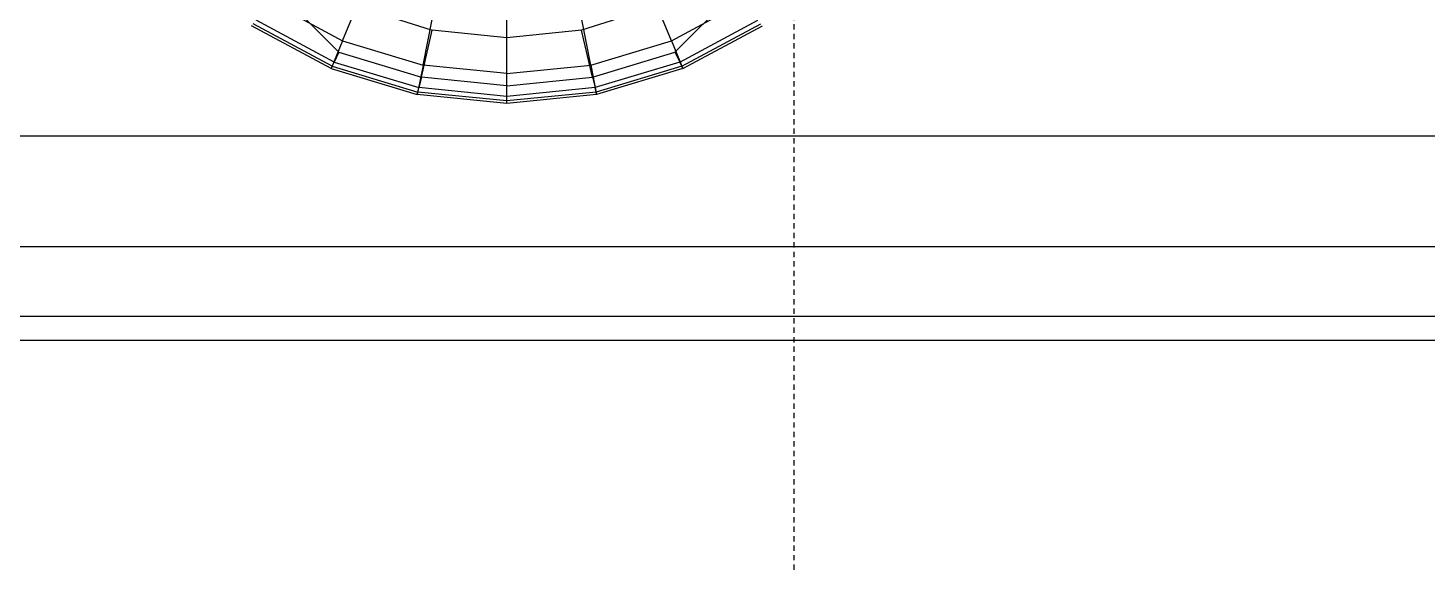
# Model space of a CAD drawing. Extents: x 11992 to 29481, y -6727 to 6811.
# Drawn here: x 17331.25 to 17364.78, y 2177.35 to 2190.14 of the extents above; entities that cross this region are included whole.
import ezdxf

# ---------------------------------------------------------------- set-up
doc = ezdxf.new("R2010")
doc.units = 0
doc.header["$MEASUREMENT"] = 0
doc.linetypes.add('DASHED', pattern=[19.05, 12.7, -6.35])
doc.layers.get('0').update_dxf_attribs({"color": 8, "linetype": 'CONTINUOUS'})
doc.layers.add('DQ-BEAM-DASH', color=8, linetype='DASHED')

# ---------------------------------------------------------------- blocks, each defined once
blk = doc.blocks.new('MB-B')
at = {"layer": 'DQ-BEAM-DASH', "ltscale": 0.01}
blk.add_line((-12750, 8000), (-12750, 5000), dxfattribs=at)

msp = doc.modelspace()

# ---------------------------------------------------------------- linework, layer by layer
for p, q in [((17332.983, 2195.293, -1256.402), (17338.705, 2189.564, -1253.555)), ((17346.76, 2189.564, -1253.555), (17352.482, 2195.293, -1256.402)), ((17338.789, 2189.839, -1259.644), (17339.462, 2191.464, -1265.382)), ((17346.676, 2189.839, -1259.644), (17346.003, 2191.464, -1265.382)), ((17340.723, 2189.254, -1259.58), (17341.066, 2190.979, -1265.382)), ((17342.733, 2188.334, -1253.007), (17342.733, 2191.037, -1290.313)), ((17344.743, 2189.254, -1259.58), (17344.4, 2190.979, -1265.382)), ((17337.009, 2190.793, -1259.739), (17338.789, 2189.839, -1259.644)), ((17339.224, 2190.631, -1253.699), (17340.944, 2190.095, -1253.261)), ((17346.242, 2190.631, -1253.699), (17344.521, 2190.095, -1253.261)), ((17346.676, 2189.839, -1259.644), (17348.457, 2190.793, -1259.739)), ((17338.591, 2189.329, -1253.555), (17336.718, 2190.33, -1254.3)), ((17346.875, 2189.329, -1253.555), (17348.747, 2190.33, -1254.3)), ((17338.516, 2189.172, -1253.711), (17336.611, 2190.193, -1254.468)), ((17338.544, 2189.231, -1253.607), (17336.651, 2190.244, -1254.36)), ((17340.681, 2188.966, -1253.065), (17340.944, 2190.095, -1253.261)), ((17342.733, 2189.912, -1253.095), (17340.944, 2190.095, -1253.261)), ((17344.521, 2190.095, -1253.261), (17342.733, 2189.912, -1253.095)), ((17344.785, 2188.966, -1253.065), (17344.521, 2190.095, -1253.261)), ((17346.921, 2189.231, -1253.607), (17348.814, 2190.244, -1254.36)), ((17346.95, 2189.172, -1253.711), (17348.854, 2190.193, -1254.468)), ((17338.789, 2189.839, -1259.644), (17338.516, 2189.172, -1253.711)), ((17338.789, 2189.839, -1259.644), (17340.723, 2189.254, -1259.58)), ((17342.733, 2188.334, -1253.007), (17342.733, 2189.912, -1253.095)), ((17344.743, 2189.254, -1259.58), (17346.676, 2189.839, -1259.644)), ((17346.676, 2189.839, -1259.644), (17346.95, 2189.172, -1253.711)), ((17338.544, 2189.231, -1253.607), (17338.591, 2189.329, -1253.555)), ((17338.705, 2189.564, -1253.555), (17338.591, 2189.329, -1253.555)), ((17338.591, 2189.329, -1253.555), (17340.622, 2188.715, -1253.052)), ((17338.705, 2189.564, -1253.555), (17340.681, 2188.966, -1253.065)), ((17344.785, 2188.966, -1253.065), (17346.76, 2189.564, -1253.555)), ((17346.875, 2189.329, -1253.555), (17344.843, 2188.715, -1253.052)), ((17346.76, 2189.564, -1253.555), (17346.875, 2189.329, -1253.555)), ((17346.921, 2189.231, -1253.607), (17346.875, 2189.329, -1253.555)), ((17338.516, 2189.172, -1253.711), (17338.544, 2189.231, -1253.607)), ((17338.516, 2189.172, -1253.711), (17340.583, 2188.548, -1253.2)), ((17338.544, 2189.231, -1253.607), (17340.598, 2188.61, -1253.1)), ((17340.723, 2189.254, -1259.58), (17340.583, 2188.548, -1253.2)), ((17340.681, 2188.966, -1253.065), (17340.622, 2188.715, -1253.052)), ((17342.733, 2188.761, -1252.879), (17340.681, 2188.966, -1253.065)), ((17342.733, 2189.054, -1259.556), (17340.723, 2189.254, -1259.58)), ((17342.733, 2189.054, -1259.556), (17344.743, 2189.254, -1259.58)), ((17342.733, 2188.761, -1252.879), (17344.785, 2188.966, -1253.065)), ((17344.743, 2189.254, -1259.58), (17344.882, 2188.548, -1253.2)), ((17344.785, 2188.966, -1253.065), (17344.843, 2188.715, -1253.052)), ((17346.921, 2189.231, -1253.607), (17344.867, 2188.61, -1253.1)), ((17346.95, 2189.172, -1253.711), (17344.882, 2188.548, -1253.2)), ((17346.95, 2189.172, -1253.711), (17346.921, 2189.231, -1253.607)), ((17340.583, 2188.548, -1253.2), (17340.598, 2188.61, -1253.1)), ((17340.598, 2188.61, -1253.1), (17340.622, 2188.715, -1253.052)), ((17342.733, 2188.398, -1252.907), (17340.598, 2188.61, -1253.1)), ((17342.733, 2188.505, -1252.862), (17340.622, 2188.715, -1253.052)), ((17344.843, 2188.715, -1253.052), (17342.733, 2188.505, -1252.862)), ((17344.867, 2188.61, -1253.1), (17342.733, 2188.398, -1252.907)), ((17344.867, 2188.61, -1253.1), (17344.843, 2188.715, -1253.052)), ((17344.882, 2188.548, -1253.2), (17344.867, 2188.61, -1253.1)), ((17342.733, 2188.334, -1253.007), (17340.583, 2188.548, -1253.2)), ((17344.882, 2188.548, -1253.2), (17342.733, 2188.334, -1253.007)), ((17398.316, 2187.552, -1228.146), (17304.316, 2187.552, -1228.146)), ((17398.316, 2187.552, -1251.759), (17304.316, 2187.552, -1251.759)), ((17398.316, 2184.899, -1248.301), (17304.316, 2184.899, -1248.301)), ((17398.316, 2184.899, -1231.604), (17304.316, 2184.899, -1231.604)), ((17398.316, 2183.231, -1235.631), (17304.316, 2183.231, -1235.631)), ((17398.316, 2183.231, -1244.274), (17304.316, 2183.231, -1244.274)), ((17398.316, 2182.662, -1239.953), (17304.316, 2182.662, -1239.953))]:
    msp.add_line(p, q)

# ---------------------------------------------------------------- block references
msp.add_blockref('MB-B', (30099.609, -4369.453))

doc.saveas('drawing.dxf')
